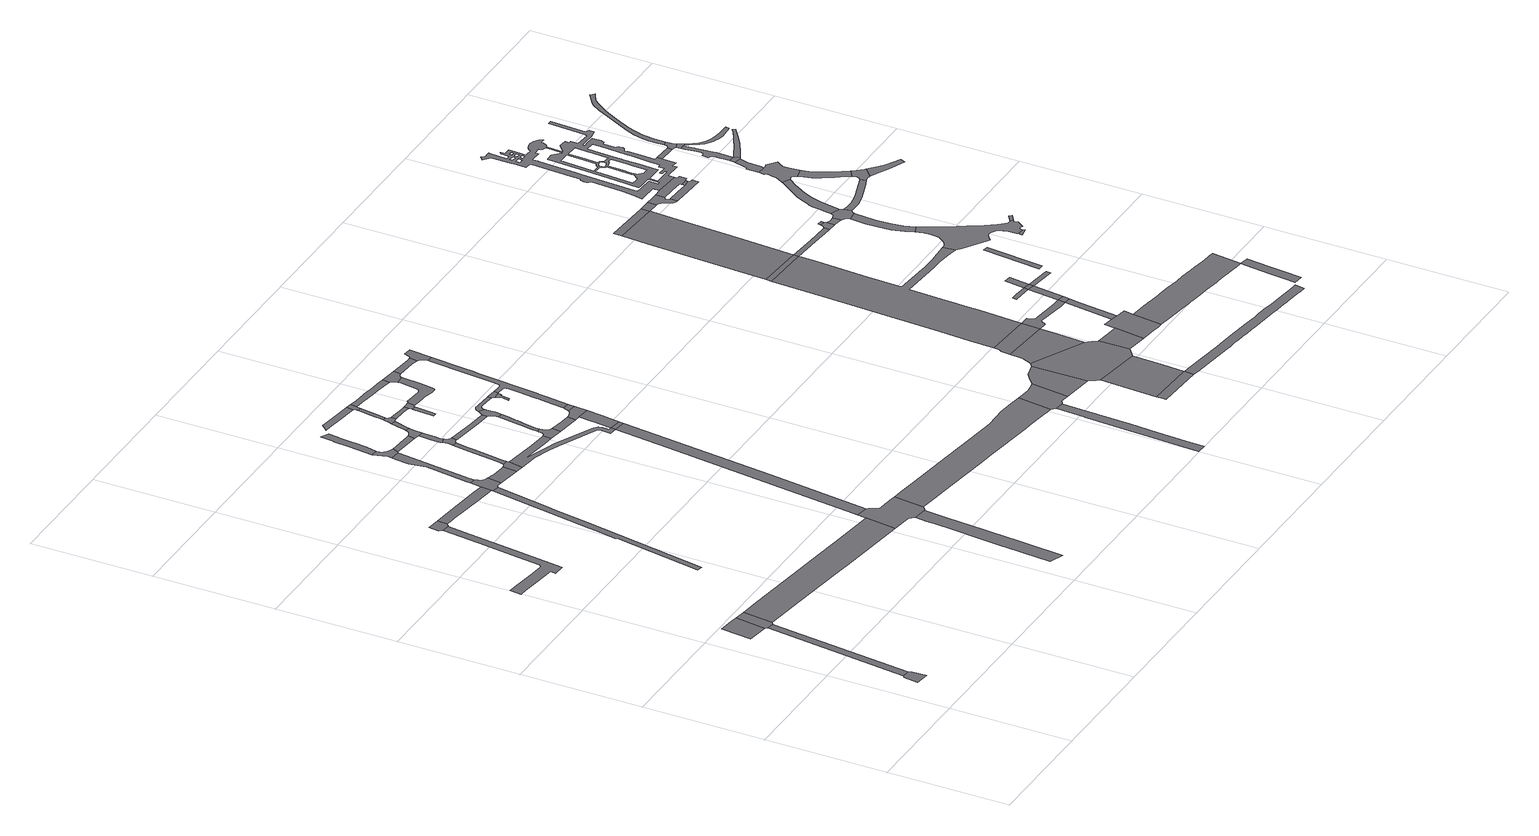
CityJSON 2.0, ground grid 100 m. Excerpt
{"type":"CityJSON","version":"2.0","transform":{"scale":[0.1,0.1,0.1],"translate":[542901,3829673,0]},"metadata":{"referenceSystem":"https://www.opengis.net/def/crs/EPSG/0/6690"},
"CityObjects":{
"road1":{"type":"Road","geometry":[{"type":"MultiSurface","lod":"1","boundaries":[[[0,1,2,3,4,5]]]}]},
"road2":{"type":"Road","attributes":{"RoadStructureAttribute.sectionType":"1"},"geometry":[{"type":"MultiSurface","lod":"1","boundaries":[[[6,0,5,7,8]]]}]},
"road3":{"type":"Road","attributes":{"RoadStructureAttribute.sectionType":"1"},"geometry":[{"type":"MultiSurface","lod":"1","boundaries":[[[9,10,11,12,13,14]]]}]},
"road4":{"type":"Road","geometry":[{"type":"MultiSurface","lod":"1","boundaries":[[[14,13,6,8,15,16]]]}]},
"road5":{"type":"Road","attributes":{"RoadStructureAttribute.sectionType":"1"},"geometry":[{"type":"MultiSurface","lod":"1","boundaries":[[[17,18,19,20,21,22,23,24,25,26,27,28,29,30,31,32,33]]]}]},
"road6":{"type":"Road","attributes":{"RoadStructureAttribute.sectionType":"1"},"geometry":[{"type":"MultiSurface","lod":"1","boundaries":[[[34,35,36,37,38,39,16,15,40,41,42,43,44,45]]]}]},
"road7":{"type":"Road","geometry":[{"type":"MultiSurface","lod":"1","boundaries":[[[46,47,17,33,48,49]]]}]},
"road8":{"type":"Road","attributes":{"RoadStructureAttribute.sectionType":"1"},"geometry":[{"type":"MultiSurface","lod":"1","boundaries":[[[50,51,52,53,54,55,56,57,58,59,60,61]]]}]},
"road9":{"type":"Road","attributes":{"RoadStructureAttribute.sectionType":"1"},"geometry":[{"type":"MultiSurface","lod":"1","boundaries":[[[62,63,49,48,64,65,66,67,68,69]]]}]},
"road10":{"type":"Road","attributes":{"RoadStructureAttribute.sectionType":"1"},"geometry":[{"type":"MultiSurface","lod":"1","boundaries":[[[70,71,72,73,74,75,76,77,78,79,80,81,82,83,84,85,86]]]}]},
"road11":{"type":"Road","geometry":[{"type":"MultiSurface","lod":"1","boundaries":[[[87,69,68,50,61,88,89,90,91,92,93,94,95]]]}]},
"road12":{"type":"Road","attributes":{"RoadStructureAttribute.sectionType":"1"},"geometry":[{"type":"MultiSurface","lod":"1","boundaries":[[[96,97,90,89,98,99]]]}]},
"road13":{"type":"Road","geometry":[{"type":"MultiSurface","lod":"1","boundaries":[[[100,101,45,44,102,103,104,105,70,86,106,107,108,109,110,111,112,113,114,115,116,117]]]}]},
"road14":{"type":"Road","attributes":{"RoadStructureAttribute.sectionType":"1"},"geometry":[{"type":"MultiSurface","lod":"1","boundaries":[[[118,119,120,121,122,87,95,123,124,125]]]}]},
"road15":{"type":"Road","geometry":[{"type":"MultiSurface","lod":"1","boundaries":[[[126,127,99,98,128,129,130]]]}]},
"road16":{"type":"Road","geometry":[{"type":"MultiSurface","lod":"1","boundaries":[[[131,132,118,125,133,134,135,136,137,138,139,140,141]]]}]},
"road17":{"type":"Road","attributes":{"RoadStructureAttribute.sectionType":"1"},"geometry":[{"type":"MultiSurface","lod":"1","boundaries":[[[142,143,144,145,131,141,146,147,148,149,150,151,152,153]]]}]},
"road18":{"type":"Road","attributes":{"RoadStructureAttribute.sectionType":"1"},"geometry":[{"type":"MultiSurface","lod":"1","boundaries":[[[154,155,156,157,126,130,158,159,160,161,162]]]}]},
"road19":{"type":"Road","attributes":{"RoadStructureAttribute.sectionType":"1"},"geometry":[{"type":"MultiSurface","lod":"1","boundaries":[[[163,164,165,134,133,166,167,168]]]}]},
"road20":{"type":"Road","attributes":{"RoadStructureAttribute.sectionType":"1"},"geometry":[{"type":"MultiSurface","lod":"1","boundaries":[[[169,170,171,172,100,117,173,174,175]]]}]},
"road21":{"type":"Road","geometry":[{"type":"MultiSurface","lod":"1","boundaries":[[[176,177,178,179,180,181,182,154,162,183,184,185]]]}]},
"road22":{"type":"Road","attributes":{"RoadStructureAttribute.sectionType":"1"},"geometry":[{"type":"MultiSurface","lod":"1","boundaries":[[[186,187,188,179,178,189,190,191,192]]]}]},
"road23":{"type":"Road","geometry":[{"type":"MultiSurface","lod":"1","boundaries":[[[193,194,195,196,197,168,167,198,186,192,199,200]]]}]},
"road24":{"type":"Road","attributes":{"RoadStructureAttribute.sectionType":"1"},"geometry":[{"type":"MultiSurface","lod":"1","boundaries":[[[201,202,203,129,128,204,205,206,207,208,209,210,169,211,212,213,214,215,216,217,218,219,220,221,222]]]}]},
"road25":{"type":"Road","attributes":{"RoadStructureAttribute.sectionType":"1"},"geometry":[{"type":"MultiSurface","lod":"1","boundaries":[[[223,224,225,226,227,228,193,200,229,230,231,232,233]]]}]},
"road26":{"type":"Road","attributes":{"RoadStructureAttribute.sectionType":"1"},"geometry":[{"type":"MultiSurface","lod":"1","boundaries":[[[234,235,236,237,238,239,240,241,242]]]}]},
"road27":{"type":"Road","geometry":[{"type":"MultiSurface","lod":"1","boundaries":[[[243,244,245,246,223,233,247,248,249,250]]]}]},
"road28":{"type":"Road","attributes":{"RoadStructureAttribute.sectionType":"1"},"geometry":[{"type":"MultiSurface","lod":"1","boundaries":[[[251,252,253,185,184,254,255,256]]]}]},
"road29":{"type":"Road","geometry":[{"type":"MultiSurface","lod":"1","boundaries":[[[257,258,259,260,261,262,263,222,221,264,265]]]}]},
"road30":{"type":"Road","attributes":{"RoadStructureAttribute.sectionType":"1"},"geometry":[{"type":"MultiSurface","lod":"1","boundaries":[[[266,267,268,269,270,245,244,271,272,273]]]}]},
"road31":{"type":"Road","attributes":{"RoadStructureAttribute.sectionType":"1"},"geometry":[{"type":"MultiSurface","lod":"1","boundaries":[[[274,250,249,275,276,277]]]}]},
"road32":{"type":"Road","geometry":[{"type":"MultiSurface","lod":"1","boundaries":[[[242,241,278,279,266,273,280,281,282]]]}]},
"road33":{"type":"Road","attributes":{"RoadStructureAttribute.sectionType":"1"},"geometry":[{"type":"MultiSurface","lod":"1","boundaries":[[[283,284,285,286,287,288,260,259,289,290,291,292,293,294,295,296,297]]]}]},
"road34":{"type":"Road","geometry":[{"type":"MultiSurface","lod":"1","boundaries":[[[298,299,300,301,302,303,304,305]]]}]},
"road35":{"type":"Road","attributes":{"RoadStructureAttribute.sectionType":"1"},"geometry":[{"type":"MultiSurface","lod":"1","boundaries":[[[306,265,264,307,308]]]}]},
"road36":{"type":"Road","geometry":[{"type":"MultiSurface","lod":"1","boundaries":[[[309,310,277,276,311,298,305,312,313]]]}]},
"road37":{"type":"Road","geometry":[{"type":"MultiSurface","lod":"1","boundaries":[[[314,315,256,255,316,317,318,283,297,319,320,321,322,323]]]}]},
"road38":{"type":"Road","geometry":[{"type":"MultiSurface","lod":"1","boundaries":[[[211,169,175,324]]]}]},
"road39":{"type":"Road","attributes":{"RoadStructureAttribute.sectionType":"1"},"geometry":[{"type":"MultiSurface","lod":"1","boundaries":[[[325,326,327,211,324,328,329]]]}]},
"road40":{"type":"Road","attributes":{"RoadStructureAttribute.sectionType":"1"},"geometry":[{"type":"MultiSurface","lod":"1","boundaries":[[[330,331,332,333,334,335,336,337,109,108,338,339,340,341,342,343,344,345,346,347,348]]]}]},
"road41":{"type":"Road","attributes":{"RoadStructureAttribute.sectionType":"1"},"geometry":[{"type":"MultiSurface","lod":"1","boundaries":[[[349,350,351,352,353,354,314,323,355,356,357,358,359,360,361,362]]]}]},
"road42":{"type":"Road","attributes":{"RoadStructureAttribute.sectionType":"1"},"geometry":[{"type":"MultiSurface","lod":"1","boundaries":[[[363,364,365,366,308,307,325,329,367]]]}]},
"road43":{"type":"Road","attributes":{"RoadStructureAttribute.sectionType":"1"},"geometry":[{"type":"MultiSurface","lod":"1","boundaries":[[[368,369,370,371,372,282,281,373,374,375,376,377,378]]]}]},
"road44":{"type":"Road","attributes":{"RoadStructureAttribute.sectionType":"1"},"geometry":[{"type":"MultiSurface","lod":"1","boundaries":[[[379,363,367,380]]]}]},
"road45":{"type":"Road","attributes":{"RoadStructureAttribute.sectionType":"1"},"geometry":[{"type":"MultiSurface","lod":"1","boundaries":[[[381,382,383,384,385,386,387,388,389,390,391,392,393,394,395,396,397,398,399,400,309,313]]]}]},
"road46":{"type":"Road","geometry":[{"type":"MultiSurface","lod":"1","boundaries":[[[401,402,403,404,405,406,407,408,409]]]}]},
"road47":{"type":"Road","geometry":[{"type":"MultiSurface","lod":"1","boundaries":[[[410,362,361,409,408,411,412]]]}]},
"road48":{"type":"Road","geometry":[{"type":"MultiSurface","lod":"1","boundaries":[[[378,377,413,414,392,391,415,416,417,418]]]}]},
"road49":{"type":"Road","geometry":[{"type":"MultiSurface","lod":"1","boundaries":[[[419,420,421,422,423,424,425,426,427,428,429,430,412,411,431,432,433,434,435,436,437,438,439,440,441,442,379,380,443,444,445,446,447,448,449,450]]]}]},
"road50":{"type":"Road","attributes":{"RoadStructureAttribute.sectionType":"1"},"geometry":[{"type":"MultiSurface","lod":"1","boundaries":[[[451,452,418,417,453,454,455,456]]]}]},
"road51":{"type":"Road","attributes":{"RoadStructureAttribute.sectionType":"1"},"geometry":[{"type":"MultiSurface","lod":"1","boundaries":[[[457,458,459,460,461,462,463,464,465,466,467,468,469,470,471]]]}]},
"road52":{"type":"Road","geometry":[{"type":"MultiSurface","lod":"1","boundaries":[[[472,473,474,456,455,475,476,419,450,477]]]}]},
"road53":{"type":"Road","geometry":[{"type":"MultiSurface","lod":"1","boundaries":[[[478,479,480,348,347,481,482,457,471,483,484,485,486]]]}]},
"road54":{"type":"Road","attributes":{"RoadStructureAttribute.sectionType":"1"},"geometry":[{"type":"MultiSurface","lod":"1","boundaries":[[[487,488,489,486,485,490]]]}]},
"road55":{"type":"Road","geometry":[{"type":"MultiSurface","lod":"1","boundaries":[[[491,492,493,494,495,496]]]}]},
"road56":{"type":"Road","attributes":{"function":"3","RoadStructureAttribute.sectionType":"1"},"geometry":[{"type":"MultiSurface","lod":"1","boundaries":[[[497,498,491,496,499,500]]]}]},
"road57":{"type":"Road","geometry":[{"type":"MultiSurface","lod":"1","boundaries":[[[501,487,490,502,497,500,503,504,505,506,507]]]}]},
"road58":{"type":"Road","attributes":{"function":"3","RoadStructureAttribute.sectionType":"1"},"geometry":[{"type":"MultiSurface","lod":"1","boundaries":[[[508,509,501,507,510,511]]]}]},
"road59":{"type":"Road","geometry":[{"type":"MultiSurface","lod":"1","boundaries":[[[512,513,514,515,508,511,516]]]}]},
"road60":{"type":"Road","attributes":{"RoadStructureAttribute.sectionType":"1"},"geometry":[{"type":"MultiSurface","lod":"1","boundaries":[[[517,505,504,518,519]]]}]},
"road61":{"type":"Road","geometry":[{"type":"MultiSurface","lod":"1","boundaries":[[[520,521,519,518,522,523,524,525,526,527,528]]]}]},
"road62":{"type":"Road","attributes":{"RoadStructureAttribute.sectionType":"1"},"geometry":[{"type":"MultiSurface","lod":"1","boundaries":[[[529,530,531,516,511,532,533,534,535,536]]]}]},
"road63":{"type":"Road","attributes":{"RoadStructureAttribute.sectionType":"1"},"geometry":[{"type":"MultiSurface","lod":"1","boundaries":[[[537,538,539,540,541,542,543,544,545,546,547,548,549,550,551,495,494,552,553,554,555,556,557,558,559,560,561,562,563,564,565,566,567,568,569,570,571,572,573,574,575]]]}]},
"road64":{"type":"Road","attributes":{"RoadStructureAttribute.sectionType":"1"},"geometry":[{"type":"MultiSurface","lod":"1","boundaries":[[[535,576,577,528,527,578,579,580]]]}]},
"road65":{"type":"Road","geometry":[{"type":"MultiSurface","lod":"1","boundaries":[[[536,535,580,581]]]}]},
"road66":{"type":"Road","geometry":[{"type":"MultiSurface","lod":"1","boundaries":[[[582,583,584,585,586,587]]]}]},
"road67":{"type":"Road","geometry":[{"type":"MultiSurface","lod":"1","boundaries":[[[588,589,590,591,592,512,516,593,594,595,596,597,598,599,600,601,602,603,604,605,606,607,608,609,610,611,612,613,614,615]]]}]},
"road68":{"type":"Road","geometry":[{"type":"MultiSurface","lod":"1","boundaries":[[[616,588,615,617]]]}]},
"road69":{"type":"Road","attributes":{"RoadStructureAttribute.sectionType":"1"},"geometry":[{"type":"MultiSurface","lod":"1","boundaries":[[[586,536,581,618]]]}]},
"road70":{"type":"Road","geometry":[{"type":"MultiSurface","lod":"1","boundaries":[[[587,586,618,619]]]}]},
"road71":{"type":"Road","geometry":[{"type":"MultiSurface","lod":"1","boundaries":[[[620,621,587,619]]]}]},
"road72":{"type":"Road","attributes":{"RoadStructureAttribute.sectionType":"1"},"geometry":[{"type":"MultiSurface","lod":"1","boundaries":[[[622,623,619,618]]]}]},
"road73":{"type":"Road","attributes":{"function":"3","RoadStructureAttribute.sectionType":"1"},"geometry":[{"type":"MultiSurface","lod":"1","boundaries":[[[624,625,626,627,616,617,628,629,630,631]]]}]},
"road74":{"type":"Road","attributes":{"RoadStructureAttribute.sectionType":"1"},"geometry":[{"type":"MultiSurface","lod":"1","boundaries":[[[632,633,634,635,636,637,638,639,640,641,642,643,644,645,646,647,648,649,650,651,652,653,654,525,524,655,656,657,658,659,660,661,662,663,664,665,666,667,668,669,670,671,672,673,674,675,676,677]]]}]},
"road75":{"type":"Road","attributes":{"RoadStructureAttribute.sectionType":"1"},"geometry":[{"type":"MultiSurface","lod":"1","boundaries":[[[678,679,617,615,680,681,682,683]]]}]},
"road76":{"type":"Road","geometry":[{"type":"MultiSurface","lod":"1","boundaries":[[[684,624,631,685]]]}]},
"road77":{"type":"Road","attributes":{"RoadStructureAttribute.sectionType":"1"},"geometry":[{"type":"MultiSurface","lod":"1","boundaries":[[[686,687,688,689]]]}]},
"road78":{"type":"Road","attributes":{"RoadStructureAttribute.sectionType":"1"},"geometry":[{"type":"MultiSurface","lod":"1","boundaries":[[[676,690,691,692,693,694,695,696,697]]]}]},
"road79":{"type":"Road","attributes":{"RoadStructureAttribute.sectionType":"1"},"geometry":[{"type":"MultiSurface","lod":"1","boundaries":[[[698,699,683,682,700,701,702]]]}]},
"road80":{"type":"Road","geometry":[{"type":"MultiSurface","lod":"1","boundaries":[[[703,704,698,702]]]}]},
"road81":{"type":"Road","attributes":{"RoadStructureAttribute.sectionType":"1"},"geometry":[{"type":"MultiSurface","lod":"1","boundaries":[[[685,631,705,706]]]}]},
"road82":{"type":"Road","attributes":{"RoadStructureAttribute.sectionType":"1"},"geometry":[{"type":"MultiSurface","lod":"1","boundaries":[[[707,701,700,708,709,710]]]}]},
"road83":{"type":"Road","attributes":{"RoadStructureAttribute.sectionType":"1"},"geometry":[{"type":"MultiSurface","lod":"1","boundaries":[[[711,712,713,714,715,716,717,718,719,720,721,722,723,724]]]}]},
"road84":{"type":"Road","geometry":[{"type":"MultiSurface","lod":"1","boundaries":[[[725,726,727,728,729,730,731,724,723,732,733,734,735,736,737,738,739,606,605,740,741,742,743,744,745,746,747,748,749,750,751,752,753,754,755,756,757,758,759,760,761,762]]]}]},
"road85":{"type":"Road","geometry":[{"type":"MultiSurface","lod":"1","boundaries":[[[763,706,705,764,765,766,767,768,769,770,771,772,773,774,775,776,777,778,779,780,781,782,783,784,785]]]}]},
"road86":{"type":"Road","geometry":[{"type":"MultiSurface","lod":"1","boundaries":[[[752,786,787,753]]]}]},
"road87":{"type":"Road","geometry":[{"type":"MultiSurface","lod":"1","boundaries":[[[788,789,710,709,790,791,716,715,792,793,794,795,796]]]}]},
"road88":{"type":"Road","attributes":{"RoadStructureAttribute.sectionType":"1"},"geometry":[{"type":"MultiSurface","lod":"1","boundaries":[[[797,775,774,798,799,800,801,802,803,804,805,806]]]}]},
"road89":{"type":"Road","geometry":[{"type":"MultiSurface","lod":"1","boundaries":[[[785,784,807,808,809,810,811,812,813,814,815,816,817,818,819,820,821,822,823]]]}]},
"road90":{"type":"Road","geometry":[{"type":"MultiSurface","lod":"1","boundaries":[[[824,825,762,761]]]}]},
"road91":{"type":"Road","attributes":{"RoadStructureAttribute.sectionType":"1"},"geometry":[{"type":"MultiSurface","lod":"1","boundaries":[[[826,827,828,829,830,831,832,833,834,835,836,788,796,837,838,839,840,841,842,843,844]]]}]},
"road92":{"type":"Road","geometry":[{"type":"MultiSurface","lod":"1","boundaries":[[[810,806,805,811]]]}]},
"road93":{"type":"Road","attributes":{"RoadStructureAttribute.sectionType":"1"},"geometry":[{"type":"MultiSurface","lod":"1","boundaries":[[[845,846,847,848,849,850,851,852,794,793,853,854,855,856,857,858,859]]]}]},
"road94":{"type":"Road","attributes":{"RoadStructureAttribute.sectionType":"1"},"geometry":[{"type":"MultiSurface","lod":"1","boundaries":[[[860,861,862,863,864,865,866,867,868,869,870,871,872,873,874,875,876,877,878,879,880,881,882,883,884,885,886,887,888,889,890,891,892,893,894,895,823,822,896,897,898,899,900,901,902,903,904,905,906,907,908,909,910,911,912,913,914,915,916,917,918,919,920,921,922,923,924,925,926,927,928,929,930,931,932,933,934,935,936,937,938,939,940,941,942,943,944,945,946,947,948,949,950,951,952,953,954,955,956,957,958,959,960],[961,962,963,964,965,966,967,968,969,970],[971,972,973,974,975,976,977,978],[979,980,981,982,983,984,985,986,987],[988,989,990,991,992,993,994,995,996,997],[998,999,1000,1001,1002,1003,1004,1005,1006,1007,1008],[1009,1010,1011,1012,1013,1014,1015,1016,1017,1018,1019,1020,1021,1022,1023,1024],[1025,1026,1027,1028,1029,1030,1031,1032,1033,1034,1035,1036,1037,1038,1039],[1040,1041,1042,1043,1044,1045,1046,1047,1048,1049,1050,1051,1052,1053,1054],[1055,1056,1057,1058,1059,1060,1061,1062,1063,1064,1065,1066,1067,1068,1069,1070],[1071,1072,1073,1074,1075,1076,1077,1078,1079,1080,1081,1082,1083],[1084,1085,1086,1087,1088,1089,1090,1091,1092,1093,1094,1095,1096,1097,1098,1099,1100,1101,1102,1103,1104,1105,1106,1107],[1108,1109,1110,1111,1112,1113,1114,1115,1116,1117,1118,1119,1120,1121,1122,1123,1124,1125,1126,1127,1128,1129,1130,1131,1132,1133,1134,1135,1136,1137,1138,1139,1140,1141,1142,1143,1144,1145,1146,1147,1148,1149,1150,1151]]]}]},
"road95":{"type":"Road","geometry":[{"type":"MultiSurface","lod":"1","boundaries":[[[1152,1153,1154,1155,1156,1157,1158,1159,1160,1161,1162,826,844,1163,1164,1165,1166,1167,1168,1169,1170,1171,1172,1173]]]}]},
"road96":{"type":"Road","attributes":{"RoadStructureAttribute.sectionType":"1"},"geometry":[{"type":"MultiSurface","lod":"1","boundaries":[[[1174,1175,1176,1177,1178,1179,1168,1167,1180,1181,1182,1183,1184,1185,1186,1187,1188]]]}]},
"road97":{"type":"Road","attributes":{"RoadStructureAttribute.sectionType":"1"},"geometry":[{"type":"MultiSurface","lod":"1","boundaries":[[[1189,1190,1191,1192,1193,1194,1155,1154,1195,1196,1197,1198,1199]]]}]},
"road98":{"type":"Road","geometry":[{"type":"MultiSurface","lod":"1","boundaries":[[[1200,1201,1188,1187,1202,1203,845,859,1204,1205,1206,1207]]]}]},
"road99":{"type":"Road","geometry":[{"type":"MultiSurface","lod":"1","boundaries":[[[1208,901,900,1209,1210,1211,1212]]]}]},
"road100":{"type":"Road","geometry":[{"type":"MultiSurface","lod":"1","boundaries":[[[1213,1214,1189,1199,1215,1216]]]}]},
"road101":{"type":"Road","attributes":{"RoadStructureAttribute.sectionType":"1"},"geometry":[{"type":"MultiSurface","lod":"1","boundaries":[[[1217,1218,1219,1220,1221,1222,1223,1224,1225,1226,1227,1228,1229,1230,1231,1232,1233,1234,1235,1236,1237,1238,1239,1240,1213,1216]]]}]},
"road102":{"type":"Road","attributes":{"RoadStructureAttribute.sectionType":"1"},"geometry":[{"type":"MultiSurface","lod":"1","boundaries":[[[1241,1242,1243,1207,1206,1244,1245,1246,1247]]]}]},
"road103":{"type":"Road","geometry":[{"type":"MultiSurface","lod":"1","boundaries":[[[1248,1249,1250,1251,1252,1212,1211,1253,1254,1255]]]}]},
"road104":{"type":"Road","attributes":{"RoadStructureAttribute.sectionType":"1"},"geometry":[{"type":"MultiSurface","lod":"1","boundaries":[[[1256,1255,1254,1223,1222,1257,1258]]]}]},
"road105":{"type":"Road","attributes":{"RoadStructureAttribute.sectionType":"1"},"geometry":[{"type":"MultiSurface","lod":"1","boundaries":[[[1259,1260,1261,1262,1263,1216,1215,1264,1265,1266,1267,1268,1269,1270]]]}]},
"road106":{"type":"Road","attributes":{"RoadStructureAttribute.sectionType":"1"},"geometry":[{"type":"MultiSurface","lod":"1","boundaries":[[[1271,1272,1273,1274,1275,1276,1277,1278,1258,1257,1279,1280,1281,1282,1283,1284,1285,1286,1287,1288,1289,1290]]]}]},
"road107":{"type":"Road","attributes":{"RoadStructureAttribute.sectionType":"1"},"geometry":[{"type":"MultiSurface","lod":"1","boundaries":[[[1291,1292,1293,1294,1295,1296,1297,1298,1299,1300,1301,1302,1303,1304,1305,1250,1249,1306,1307,1308,1309,1310,1311,1312,1313,1314,1315,1316,1317,1318,1319,1320,1321,1322,1323,1324,1325,1326]]]}]}
},
"vertices":[
[257,502,0],[236,489,0],[222,369,0],[337,356,0],[332,477,0],[318,496,0],
[402,1685,0],[317,497,0],[461,1677,0],
[357,1963,0],[235,1978,0],[204,1727,0],[359,1708,0],[386,1705,0],[419,1955,0],
[481,1692,0],[513,1943,0],
[532,4407,0],[492,4096,0],[447,3746,0],[423,3562,0],[400,3543,0],[271,3560,0],[122,3579,0],[13,3593,0],[1,3499,0],[60,3491,0],[191,3475,0],[378,3451,0],[372,3407,0],[468,3400,0],[523,3827,0],[572,4208,0],[596,4399,0],
[1678,1792,0],[1469,1819,0],[1325,1838,0],[1024,1877,0],[699,1919,0],[642,1926,0],[839,1646,0],[1292,1587,0],[1391,1574,0],[1439,1567,0],[2051,1488,0],[2084,1740,0],
[520,4515,0],[510,4434,0],[624,4420,0],[634,4502,0],
[1188,4332,0],[1086,3732,0],[1042,3470,0],[1034,3422,0],[1002,3241,0],[1012,3227,0],[886,2506,0],[933,2498,0],[1109,3531,0],[1157,3813,0],[1168,3876,0],[1245,4322,0],
[1109,4447,0],[771,4486,0],[661,4416,0],[715,4409,0],[1032,4366,0],[1171,4348,0],[1190,4345,0],[1196,4437,0],
[2253,1425,0],[2245,1331,0],[2242,1285,0],[2239,1253,0],[2226,1097,0],[2208,895,0],[2191,700,0],[2178,550,0],[2173,487,0],[2156,277,0],[2273,231,0],[2299,543,0],[2309,660,0],[2312,690,0],[2329,900,0],[2358,1233,0],[2374,1410,0],
[1209,4529,0],[1261,4336,0],[1311,4329,0],[1327,4447,0],[1304,4457,0],[1277,4479,0],[1270,4500,0],[1267,4507,0],[1263,4522,0],
[1497,4419,0],[1395,4431,0],[1502,4303,0],[1517,4419,0],
[2093,1814,0],[2087,1770,0],[2077,1485,0],[2211,1467,0],[2220,1466,0],[2254,1429,0],[2379,1414,0],[2404,1437,0],[2411,1443,0],[2441,1692,0],[2429,1693,0],[2323,1707,0],[2268,1714,0],[2260,1715,0],[2254,1716,0],[2225,1761,0],[2209,1785,0],[2198,1802,0],
[1260,5197,0],[1256,5164,0],[1242,5053,0],[1262,4914,0],[1213,4558,0],[1261,4580,0],[1265,4613,0],[1343,5187,0],
[1547,4432,0],[1537,4425,0],[1574,4294,0],[1595,4410,0],[1596,4429,0],
[1229,5342,0],[1264,5228,0],[1355,5197,0],[1377,5245,0],[1354,5253,0],[1328,5265,0],[1324,5267,0],[1306,5283,0],[1294,5299,0],[1289,5316,0],[1289,5340,0],
[1282,5791,0],[1271,5689,0],[1269,5674,0],[1253,5538,0],[1292,5357,0],[1300,5382,0],[1310,5435,0],[1321,5532,0],[1321,5537,0],[1335,5667,0],[1337,5682,0],[1344,5757,0],
[1618,4880,0],[1598,4738,0],[1562,4490,0],[1552,4450,0],[1600,4487,0],[1609,4545,0],[1634,4722,0],[1640,4771,0],[1656,4875,0],
[1564,5230,0],[1483,5238,0],[1472,5239,0],[1479,5183,0],[1578,5172,0],[1584,5228,0],
[2351,3924,0],[2299,3467,0],[2186,2554,0],[2105,1913,0],[2302,2643,0],[2413,3553,0],[2455,3912,0],
[1700,4936,0],[1672,4958,0],[1662,4981,0],[1617,4963,0],[1623,4944,0],[1624,4925,0],[1620,4895,0],[1676,4893,0],[1697,4891,0],[1702,4934,0],
[1623,5161,0],[1613,5055,0],[1612,4983,0],[1659,5011,0],[1663,5056,0],[1665,5133,0],[1667,5157,0],
[1646,5280,0],[1637,5262,0],[1628,5248,0],[1613,5239,0],[1600,5232,0],[1612,5168,0],[1674,5228,0],[1684,5271,0],
[2009,4354,0],[1853,4373,0],[1666,4400,0],[1739,4272,0],[1869,4226,0],[1959,4193,0],[2274,4047,0],[2289,4031,0],[2293,4022,0],[2286,3934,0],[2356,3963,0],[2329,3968,0],[2334,4029,0],[2323,4054,0],[2298,4080,0],[1977,4233,0],[1904,4258,0],[1706,4326,0],[1741,4322,0],[1946,4296,0],[2027,4286,0],[2035,4355,0],
[1679,5414,0],[1676,5402,0],[1672,5391,0],[1661,5351,0],[1653,5320,0],[1650,5297,0],[1691,5303,0],[1715,5387,0],[1716,5392,0],[1718,5398,0],[1720,5406,0],
[1576,5830,0],[1476,5844,0],[1433,5853,0],[1382,5798,0],[1429,5793,0],[1574,5772,0],[1707,5753,0],[1724,5751,0],[1732,5807,0],
[1734,5476,0],[1734,5494,0],[1702,5491,0],[1687,5438,0],[1727,5414,0],[1737,5416,0],[1757,5416,0],[1759,5459,0],
[2073,4885,0],[1994,4895,0],[1909,4906,0],[1975,4855,0],[2086,4841,0],[2090,4885,0],
[2125,4355,0],[2110,4380,0],[2105,4423,0],[2072,4417,0],[2070,4410,0],[2063,4380,0],[2050,4360,0],[2144,4271,0],[2153,4343,0],
[1734,5716,0],[1732,5689,0],[1718,5611,0],[1711,5551,0],[1710,5544,0],[1744,5549,0],[1762,5689,0],[1766,5710,0],
[1897,5440,0],[1857,5410,0],[1925,5398,0],[1928,5438,0],
[1734,5741,0],[1734,5721,0],[1769,5724,0],[1774,5747,0],[1782,5800,0],
[2121,4765,0],[2117,4730,0],[2101,4622,0],[2097,4600,0],[2093,4573,0],[2077,4472,0],[2105,4442,0],[2107,4470,0],[2114,4505,0],[2127,4571,0],[2132,4597,0],[2137,4622,0],[2138,4628,0],[2152,4698,0],[2160,4760,0],
[1931,5368,0],[1930,5356,0],[1923,5270,0],[1917,5191,0],[1950,5193,0],[1955,5252,0],[1964,5356,0],[1965,5367,0],
[2273,4324,0],[2337,4247,0],[2346,4315,0],
[1991,5443,0],[1952,5436,0],[1933,5383,0],[1970,5381,0],[1984,5380,0],
[2118,4928,0],[2107,4908,0],[2098,4836,0],[2106,4820,0],[2116,4798,0],[2168,4818,0],[2168,4827,0],[2168,4837,0],[2168,4873,0],[2167,4901,0],
[2460,3951,0],
[2389,4241,0],[2375,4130,0],[2374,4124,0],[2478,4106,0],[2491,4230,0],
[3974,1525,0],[3853,1540,0],[3760,1537,0],[3657,1534,0],[3404,1567,0],[3113,1605,0],[2674,1662,0],[2520,1682,0],[2565,1423,0],[2760,1398,0],[3156,1345,0],[3261,1332,0],[3726,1271,0],[3778,1264,0],[3937,1243,0],[4000,1236,0],[4028,1232,0],[4040,1231,0],[4075,1513,0],
[2203,4970,0],[2193,4970,0],[2185,4970,0],[2162,4971,0],[2139,4963,0],[2129,4948,0],[2172,4926,0],[2184,4941,0],[2189,4940,0],[2195,4940,0],[2199,4940,0],[2272,4934,0],[2330,4927,0],[2331,4963,0],
[2423,4348,0],[2408,4331,0],[2383,4321,0],[2381,4320,0],[2503,4339,0],
[2156,5755,0],[2037,5769,0],[1990,5775,0],[1856,5790,0],[1816,5795,0],[1872,5735,0],[1984,5720,0],[2045,5712,0],[2144,5698,0],[2187,5688,0],[2194,5751,0],
[2445,4399,0],[2508,4392,0],
[1998,5379,0],[2043,5374,0],[2044,5374,0],[2092,5370,0],[2123,5368,0],[2203,5351,0],[2245,5349,0],[2255,5359,0],[2258,5376,0],[2272,5484,0],[2285,5639,0],[2214,5634,0],[2215,5608,0],[2194,5458,0],[2179,5446,0],[2157,5440,0],[2081,5448,0],[2016,5454,0],[2006,5455,0],[2005,5441,0],
[2362,4888,0],[2368,4855,0],[2358,4805,0],[2381,4810,0],[2392,4885,0],[2405,4883,0],[2407,4901,0],[2407,4913,0],[2350,4910,0],
[2347,4962,0],[2415,4918,0],[2419,4955,0],
[2205,5673,0],[2212,5653,0],[2295,5659,0],[2307,5667,0],[2330,5670,0],[2337,5734,0],
[2583,5577,0],[2581,5555,0],[2574,5490,0],[2555,5300,0],[2551,5262,0],[2541,5171,0],[2535,5119,0],[2529,5029,0],[2519,4969,0],[2512,4954,0],[2499,4949,0],[2477,4949,0],[2480,4914,0],[2492,4909,0],[2497,4904,0],[2500,4894,0],[2502,4887,0],[2503,4874,0],[2491,4781,0],[2478,4660,0],[2477,4646,0],[2473,4606,0],[2471,4597,0],[2456,4486,0],[2530,4588,0],[2537,4654,0],[2537,4659,0],[2539,4673,0],[2592,5173,0],[2597,5212,0],[2608,5318,0],[2634,5572,0],
[2527,5712,0],[2487,5716,0],[2387,5668,0],[2487,5656,0],[2545,5647,0],[2554,5712,0],
[4070,1199,0],[4055,963,0],[4055,958,0],[4054,943,0],[4040,624,0],[4026,344,0],[4009,8,0],[4088,2,0],[4096,163,0],[4107,395,0],[4119,624,0],[4132,896,0],[4133,922,0],[4135,964,0],[4147,1193,0],
[2589,5772,0],[2576,5735,0],[2569,5719,0],[2565,5632,0],[2578,5602,0],[2654,5765,0],
[4244,1505,0],[4202,1497,0],[4102,1509,0],[4054,1217,0],[4070,1201,0],[4148,1194,0],[4179,1214,0],[4254,1204,0],[4294,1514,0],
[4510,1628,0],[4394,1598,0],[4366,1574,0],[4511,1171,0],
[4546,625,0],[4544,570,0],[4542,546,0],[4945,524,0],[4952,604,0],[4950,604,0],
[4570,1092,0],[4558,861,0],[4961,796,0],[4974,1038,0],
[4540,1652,0],[4549,1119,0],[4996,1056,0],[5051,1101,0],[5048,1354,0],[5014,1394,0],[4982,1433,0],
[4588,1841,0],[4579,1734,0],[4994,1665,0],[5001,1808,0],
[4611,1984,0],[4609,1946,0],[4608,1944,0],[4594,1921,0],[5009,1965,0],
[5214,1332,0],[5226,1079,0],[5258,1327,0],
[5269,1417,0],[5259,1342,0],[5365,1062,0],[5411,1055,0],[5453,1050,0],[5489,1297,0],[5499,1375,0],[5414,1391,0],[5354,1403,0],
[5356,1876,0],[5109,1903,0],[5086,1963,0],[5072,1805,0],[5102,1851,0],[5357,1816,0],[5410,1814,0],[5416,1871,0],
[6370,431,0],[6319,437,0],[6206,450,0],[6068,467,0],[6040,471,0],[5978,479,0],[5913,486,0],[5862,492,0],[5749,506,0],[5634,520,0],[5581,526,0],[5550,530,0],[5416,546,0],[5370,551,0],[5001,598,0],[4997,517,0],[5370,470,0],[5416,465,0],[5467,459,0],[5521,452,0],[5572,447,0],[5577,447,0],[5638,439,0],[5692,433,0],[5714,430,0],[5763,423,0],[5802,419,0],[5835,416,0],[5896,408,0],[5964,400,0],[6027,392,0],[6081,385,0],[6148,377,0],[6197,372,0],[6255,365,0],[6314,358,0],[6319,357,0],[6373,350,0],[6386,430,0],
[5384,1608,0],[5361,1448,0],[5421,1449,0],[5456,1714,0],[5468,1806,0],
[5476,1863,0],
[5353,2180,0],[5292,2183,0],[5289,2148,0],[5354,2145,0],[5449,2134,0],[5454,2169,0],
[4702,3850,0],[4681,3421,0],[4663,3059,0],[4634,2441,0],[4621,2187,0],[5010,1988,0],[5028,2326,0],[5034,2445,0],[5038,2528,0],[5043,2644,0],[5055,2893,0],[5055,2905,0],[5346,2888,0],[5419,2883,0],[5503,2880,0],[5519,2879,0],[5594,2870,0],[5694,2854,0],[5683,2954,0],[5532,2946,0],[5503,2944,0],[5388,2946,0],[5346,2948,0],[5058,2971,0],[5072,3260,0],[5093,3682,0],[5099,3812,0],[5100,3831,0],
[4704,3895,0],[5102,3876,0],
[5511,2122,0],
[5516,2162,0],
[5536,2331,0],[5479,2339,0],
[5728,2095,0],[5731,2130,0],
[4765,5103,0],[4754,4888,0],[4734,4499,0],[4717,4166,0],[5124,4312,0],[5154,4893,0],[5163,5072,0],[5163,5082,0],
[6461,1172,0],[6399,1179,0],[6305,1192,0],[6275,1196,0],[6232,1202,0],[6195,1207,0],[6167,1210,0],[6160,1211,0],[6117,1216,0],[6049,1225,0],[5989,1234,0],[5933,1241,0],[5861,1250,0],[5842,1253,0],[5821,1255,0],[5790,1259,0],[5739,1265,0],[5677,1273,0],[5646,1278,0],[5632,1280,0],[5578,1286,0],[5555,1289,0],[5521,1293,0],[5487,1046,0],[5522,1042,0],[5559,1037,0],[5574,1035,0],[5615,1029,0],[5657,1024,0],[5723,1015,0],[5768,1010,0],[5810,1005,0],[5834,1002,0],[5875,996,0],[5926,990,0],[5952,987,0],[6034,977,0],[6118,965,0],[6161,959,0],[6190,955,0],[6271,944,0],[6290,942,0],[6348,935,0],[6418,926,0],[6471,919,0],[6504,1166,0],
[5522,3847,0],[5337,3857,0],[5337,3815,0],[5517,3802,0],[5534,3801,0],[5537,3847,0],
[4768,5173,0],[5167,5153,0],
[5740,2194,0],[5785,2190,0],[5835,2668,0],[5788,2672,0],
[6459,811,0],[6442,653,0],[6429,535,0],[6421,450,0],[6500,441,0],[6516,593,0],[6529,707,0],[6552,909,0],
[5559,3888,0],[5554,3870,0],[5605,3796,0],[5609,3865,0],[5604,3878,0],
[5604,3905,0],[5564,3910,0],
[5265,5078,0],[5266,5151,0],
[5644,3853,0],[5655,3793,0],[5692,3783,0],[5687,3856,0],
[5824,3347,0],[5808,3450,0],[5803,3552,0],[5802,3580,0],[5815,3742,0],[5733,3731,0],[5722,3601,0],[5723,3501,0],[5728,3434,0],[5734,3398,0],[5739,3367,0],[5760,3299,0],[5788,3230,0],[5853,3260,0],
[6208,2686,0],[6191,2701,0],[6153,2743,0],[6097,2823,0],[6031,2932,0],[5950,3056,0],[5891,3171,0],[5801,3165,0],[5807,3115,0],[5804,3075,0],[5795,3040,0],[5780,3015,0],[5758,2984,0],[5736,2969,0],[5711,2956,0],[5737,2822,0],[5916,2708,0],[5936,2696,0],[5963,2719,0],[5993,2739,0],[6015,2742,0],[6035,2735,0],[6065,2715,0],[6081,2698,0],[6091,2668,0],[6099,2628,0],[6107,2563,0],[6106,2551,0],[6167,2548,0],[6169,2568,0],[6174,2576,0],[6192,2579,0],[6212,2571,0],[6249,2624,0],[6239,2644,0],[6243,2657,0],[6256,2669,0],[6233,2682,0],
[5324,5149,0],[5281,5075,0],[5291,5069,0],[5300,5062,0],[5308,5051,0],[5319,5032,0],[5322,5024,0],[5331,5006,0],[5346,4985,0],[5356,4975,0],[5368,4969,0],[5382,4965,0],[5387,5028,0],[5378,5031,0],[5377,5031,0],[5372,5034,0],[5369,5038,0],[5365,5048,0],[5366,5059,0],[5373,5068,0],[5379,5071,0],[5385,5072,0],[5386,5149,0],
[6105,2520,0],[6175,2531,0],
[5736,3894,0],[5722,3869,0],[5713,3769,0],[5725,3756,0],[5828,3767,0],[5840,3775,0],[5829,3840,0],[5819,3847,0],[5817,3865,0],
[5499,5023,0],[5398,4964,0],[5535,4957,0],[5689,4949,0],[5692,5006,0],[5671,5007,0],[5666,5010,0],[5663,5014,0],[5661,5020,0],[5602,5018,0],
[5481,5068,0],[5493,5068,0],[5603,5063,0],[5603,5046,0],[5662,5042,0],[5665,5046,0],[5667,5047,0],[5670,5049,0],[5675,5051,0],[5693,5050,0],[5697,5109,0],[5682,5109,0],[5675,5112,0],[5669,5118,0],[5665,5125,0],[5664,5135,0],[5454,5148,0],
[6310,2707,0],[6293,2725,0],
[5959,4405,0],[5954,4396,0],[5889,4306,0],[5880,4293,0],[5826,4210,0],[5791,4137,0],[5772,4094,0],[5771,4093,0],[5757,4054,0],[5750,4001,0],[5741,3936,0],[5821,3905,0],[5845,4032,0],[5859,4079,0],[5872,4120,0],[5903,4193,0],[5928,4234,0],[5972,4306,0],[6019,4372,0],
[6253,3921,0],[6214,3906,0],[6174,3894,0],[6129,3880,0],[6017,3844,0],[5934,3828,0],[5927,3829,0],[5874,3830,0],[5868,3773,0],[5902,3774,0],[5947,3776,0],[6030,3792,0],[6142,3828,0],[6211,3853,0],[6261,3872,0],
[5346,6441,0],[5346,6447,0],[5351,6487,0],[5351,6492,0],[5311,6493,0],[5308,6494,0],[5301,6496,0],[5277,6523,0],[5242,6491,0],[5301,6446,0],[5300,6388,0],[5299,6296,0],[5298,6243,0],[5298,6228,0],[5297,6161,0],[5314,6159,0],[5349,6154,0],[5352,6144,0],[5348,6049,0],[5337,5814,0],[5336,5739,0],[5318,5727,0],[5314,5712,0],[5309,5694,0],[5311,5672,0],[5319,5659,0],[5337,5644,0],[5328,5492,0],[5322,5384,0],[5306,5286,0],[5302,5263,0],[5294,5209,0],[5324,5209,0],[5451,5203,0],[5456,5203,0],[5455,5186,0],[5666,5188,0],[5801,5184,0],[5801,5222,0],[5848,5217,0],[5852,5332,0],[5854,5373,0],[5824,5374,0],[5827,5500,0],[5829,5602,0],[5829,5629,0],[5856,5645,0],[5864,5660,0],[5859,5687,0],[5849,5699,0],[5836,5709,0],[5842,5807,0],[5842,5812,0],[5867,5812,0],[5875,5847,0],[5876,5915,0],[5809,5917,0],[5759,5919,0],[5761,5934,0],[5839,5932,0],[5864,5932,0],[5891,5930,0],[5961,5943,0],[5963,5984,0],[5952,5990,0],[5936,5998,0],[5948,6290,0],[5915,6290,0],[5898,5987,0],[5891,5965,0],[5768,5974,0],[5768,6036,0],[5745,6038,0],[5750,6073,0],[5682,6078,0],[5613,6020,0],[5619,6155,0],[5644,6172,0],[5656,6205,0],[5658,6220,0],[5693,6218,0],[5681,6248,0],[5645,6277,0],[5610,6287,0],[5578,6284,0],[5548,6271,0],[5528,6256,0],[5513,6234,0],[5465,6239,0],[5448,6240,0],[5450,6271,0],[5454,6340,0],[5457,6383,0],[5441,6384,0],[5402,6387,0],[5401,6420,0],[5396,6422,0],[5384,6407,0],[5383,6390,0],[5380,6340,0],[5342,6339,0],[5418,6331,0],[5406,6332,0],[5402,6332,0],[5407,6350,0],[5412,6350,0],[5424,6350,0],[5435,6350,0],[5432,6340,0],[5430,6330,0],[5423,6331,0],[5403,6310,0],[5416,6309,0],[5430,6308,0],[5428,6285,0],[5422,6285,0],[5416,6285,0],[5403,6285,0],[5403,6298,0],[5433,6260,0],[5431,6240,0],[5421,6240,0],[5418,6240,0],[5398,6240,0],[5399,6250,0],[5401,6260,0],[5405,6260,0],[5416,6260,0],[5359,6291,0],[5343,6292,0],[5343,6300,0],[5343,6317,0],[5351,6315,0],[5373,6311,0],[5380,6310,0],[5379,6300,0],[5378,6290,0],[5373,6290,0],[5360,6233,0],[5357,6233,0],[5336,6234,0],[5337,6242,0],[5338,6247,0],[5341,6264,0],[5357,6263,0],[5376,6262,0],[5375,6249,0],[5373,6232,0],[5363,6233,0],[5571,5659,0],[5561,5674,0],[5561,5694,0],[5569,5707,0],[5579,5709,0],[5591,5712,0],[5598,5711,0],[5603,5710,0],[5614,5700,0],[5619,5687,0],[5614,5672,0],[5612,5671,0],[5601,5662,0],[5594,5660,0],[5586,5657,0],[5576,5658,0],[5479,5703,0],[5493,5930,0],[5495,5968,0],[5496,5976,0],[5570,5972,0],[5578,5972,0],[5583,5972,0],[5583,5963,0],[5583,5951,0],[5578,5837,0],[5573,5727,0],[5556,5724,0],[5546,5716,0],[5539,5699,0],[5524,5700,0],[5605,5726,0],[5596,5732,0],[5600,5836,0],[5603,5913,0],[5604,5921,0],[5604,5930,0],[5606,5970,0],[5698,5963,0],[5694,5858,0],[5692,5828,0],[5688,5735,0],[5686,5690,0],[5631,5695,0],[5626,5707,0],[5611,5722,0],[5678,5633,0],[5674,5544,0],[5671,5480,0],[5667,5365,0],[5619,5365,0],[5592,5391,0],[5579,5404,0],[5581,5458,0],[5583,5516,0],[5587,5637,0],[5599,5639,0],[5614,5642,0],[5637,5652,0],[5640,5655,0],[5651,5663,0],[5679,5660,0],[5568,5640,0],[5569,5639,0],[5564,5518,0],[5560,5435,0],[5559,5414,0],[5522,5366,0],[5500,5368,0],[5459,5371,0],[5479,5683,0],[5523,5680,0],[5534,5679,0],[5541,5661,0],[5552,5644,0],[5732,5878,0],[5733,5878,0],[5804,5874,0],[5800,5813,0],[5787,5598,0],[5785,5569,0],[5784,5550,0],[5775,5398,0],[5770,5309,0],[5742,5309,0],[5743,5259,0],[5670,5263,0],[5666,5233,0],[5706,5231,0],[5706,5219,0],[5568,5224,0],[5573,5289,0],[5705,5286,0],[5711,5449,0],[5716,5572,0],[5717,5608,0],[5717,5610,0],[5720,5658,0],[5729,5823,0],[5559,6191,0],[5561,6179,0],[5576,6162,0],[5602,6154,0],[5595,6019,0],[5537,6079,0],[5525,6079,0],[5511,6079,0],[5465,6078,0],[5465,6076,0],[5461,6004,0],[5452,5826,0],[5451,5810,0],[5431,5495,0],[5423,5402,0],[5415,5298,0],[5432,5297,0],[5434,5297,0],[5437,5297,0],[5553,5292,0],[5552,5260,0],[5551,5202,0],[5534,5201,0],[5532,5201,0],[5533,5280,0],[5433,5285,0],[5410,5286,0],[5373,5289,0],[5372,5312,0],[5395,5757,0],[5398,5805,0],[5402,5848,0],[5409,6005,0],[5414,6113,0],[5414,6123,0],[5414,6140,0],[5414,6163,0],[5416,6165,0],[5440,6164,0],[5464,6163,0],[5483,6162,0],[5500,6161,0],[5509,6161,0],[5511,6191,0],
[6122,4622,0],[6094,4615,0],[6079,4615,0],[6003,4618,0],[6000,4574,0],[6007,4563,0],[6008,4546,0],[6007,4524,0],[6005,4505,0],[5998,4477,0],[5982,4447,0],[6039,4379,0],[6054,4379,0],[6069,4370,0],[6082,4350,0],[6082,4347,0],[6169,4366,0],[6166,4378,0],[6156,4455,0],[6160,4503,0],[6177,4538,0],[6200,4566,0],
[6292,4084,0],[6271,4117,0],[6249,4154,0],[6208,4233,0],[6182,4306,0],[6172,4353,0],[6097,4295,0],[6117,4240,0],[6120,4233,0],[6146,4180,0],[6174,4136,0],[6197,4098,0],[6217,4064,0],[6263,3992,0],[6326,4032,0],
[6048,4834,0],[6034,4768,0],[6028,4746,0],[6023,4733,0],[6017,4727,0],[6008,4723,0],[6079,4627,0],[6084,4647,0],[6090,4760,0],[6100,4790,0],[6112,4825,0],
[6393,3953,0],[6335,4017,0],[6276,3962,0],[6271,3937,0],[6279,3877,0],[6299,3879,0],[6321,3875,0],[6401,3946,0],
[5940,5369,0],[5859,5332,0],[5975,5328,0],[6005,5327,0],[6007,5366,0],
[6055,4882,0],[6053,4858,0],[6131,4835,0],[6109,4877,0],
[6113,5022,0],[6109,5050,0],[6098,5143,0],[6093,5182,0],[6092,5193,0],[6080,5277,0],[6043,5272,0],[6047,5245,0],[6056,5176,0],[6059,5154,0],[6061,5120,0],[6060,5111,0],[6057,5102,0],[6052,5097,0],[6045,5094,0],[6035,5093,0],[6025,5093,0],[6023,5049,0],[6023,5036,0],[6034,5037,0],[6041,5033,0],[6049,5023,0],[6054,5007,0],[6056,4985,0],
[6579,3812,0],[6517,3849,0],[6461,3894,0],[6359,3858,0],[6502,3791,0],[6615,3738,0],[6638,3782,0],
[6077,5367,0],[6071,5417,0],[6034,5404,0],[6027,5381,0],[6019,5371,0],[6022,5326,0],[6037,5316,0],[6088,5334,0],
[6092,5322,0],[6093,5275,0],[6113,5280,0],
[6447,5063,0],[6420,5040,0],[6347,5001,0],[6211,4928,0],[6190,4918,0],[6179,4860,0],[6194,4868,0],[6301,4929,0],[6368,4972,0],[6387,4987,0],[6440,5026,0],[6463,5043,0],
[6381,5122,0],[6331,5127,0],[6276,5136,0],[6275,5137,0],[6241,5146,0],[6209,5163,0],[6176,5193,0],[6148,5230,0],[6133,5222,0],[6156,5180,0],[6181,5153,0],[6217,5126,0],[6249,5106,0],[6253,5105,0],[6289,5094,0],[6332,5084,0],[6369,5085,0],[6414,5088,0],[6452,5091,0],[6459,5121,0],
[6405,6205,0],[6396,6197,0],[6316,6139,0],[6287,6114,0],[6245,6048,0],[6218,5991,0],[6164,5893,0],[6110,5787,0],[6102,5771,0],[6083,5732,0],[6059,5667,0],[6049,5626,0],[6040,5581,0],[6033,5534,0],[6033,5474,0],[6071,5462,0],[6075,5524,0],[6082,5582,0],[6090,5631,0],[6091,5637,0],[6111,5705,0],[6137,5766,0],[6143,5780,0],[6173,5842,0],[6204,5903,0],[6242,5972,0],[6268,6014,0],[6290,6047,0],[6312,6077,0],[6333,6106,0],[6347,6121,0],[6359,6132,0],[6376,6144,0],[6398,6159,0],[6415,6168,0],[6432,6175,0]
]}
